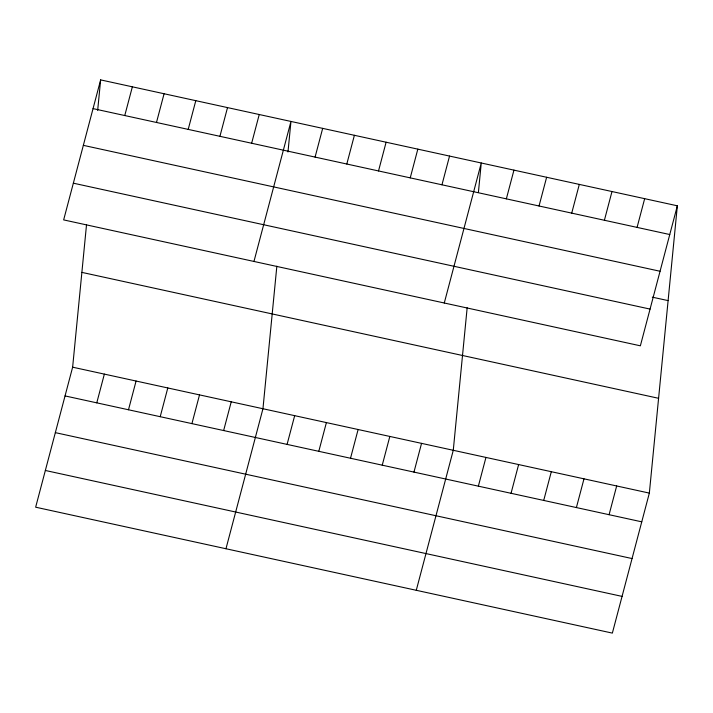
<?xml version="1.0" encoding="UTF-8"?>
<svg xmlns="http://www.w3.org/2000/svg" width="713" height="713" viewBox="0 0 713 713"><rect width="100%" height="100%" fill="white"/><g stroke="black" fill="none" stroke-linecap="round" stroke-linejoin="round"><path stroke-width="1.07" d="M677.35 205.807L640.363 345.814L63.653 219.898L100.64 79.892L677.35 205.807L649.347 493.102L612.36 633.108L35.65 507.193L72.637 367.186L86.531 224.622M97.663 110.435L100.64 79.892M276.849 266.181L262.954 408.745L225.968 548.752M287.981 151.994L290.957 121.442L253.962 261.448M467.167 307.731L453.272 450.295L416.276 590.302M478.396 192.492L481.266 162.992L444.279 302.998M124.766 115.542L132.36 86.817M156.486 122.476L164.079 93.742M96.772 402.845L104.356 374.111M188.205 129.401L195.799 100.667M128.492 409.77L136.076 381.036M219.925 136.326L227.518 107.592M160.211 416.695L167.796 387.961M251.644 143.251L259.238 114.517M191.922 423.62L199.515 394.895M223.641 430.545L231.235 401.82M315.084 157.101L322.677 128.367M346.803 164.026L354.397 135.292M287.081 444.395L294.674 415.67M378.523 170.951L386.107 142.217M318.8 451.32L326.394 422.595M410.242 177.876L417.827 149.142M350.52 458.245L358.113 429.52M441.962 184.801L449.546 156.067M382.239 465.179L389.833 436.445M413.959 472.104L421.552 443.37M506.355 198.856L513.948 170.131M539.037 205.995L546.63 177.261M478.361 486.159L485.954 457.425M571.719 213.134L579.312 184.4M511.043 493.298L518.627 464.564M604.401 220.264L611.986 191.539M543.716 500.428L551.309 471.703M637.074 227.402L644.668 198.669M576.398 507.567L583.992 478.833M609.08 514.706L616.674 485.972M93.047 108.617L669.757 234.532M83.35 145.345L660.06 271.261M652.297 297.161L668.108 300.61M73.35 183.179L650.06 309.094M81.879 272.384L658.589 398.3M72.637 367.186L649.347 493.102M65.052 395.92L641.762 521.836M55.347 432.639L632.057 558.555M45.356 470.473L622.066 596.389"/></g></svg>
